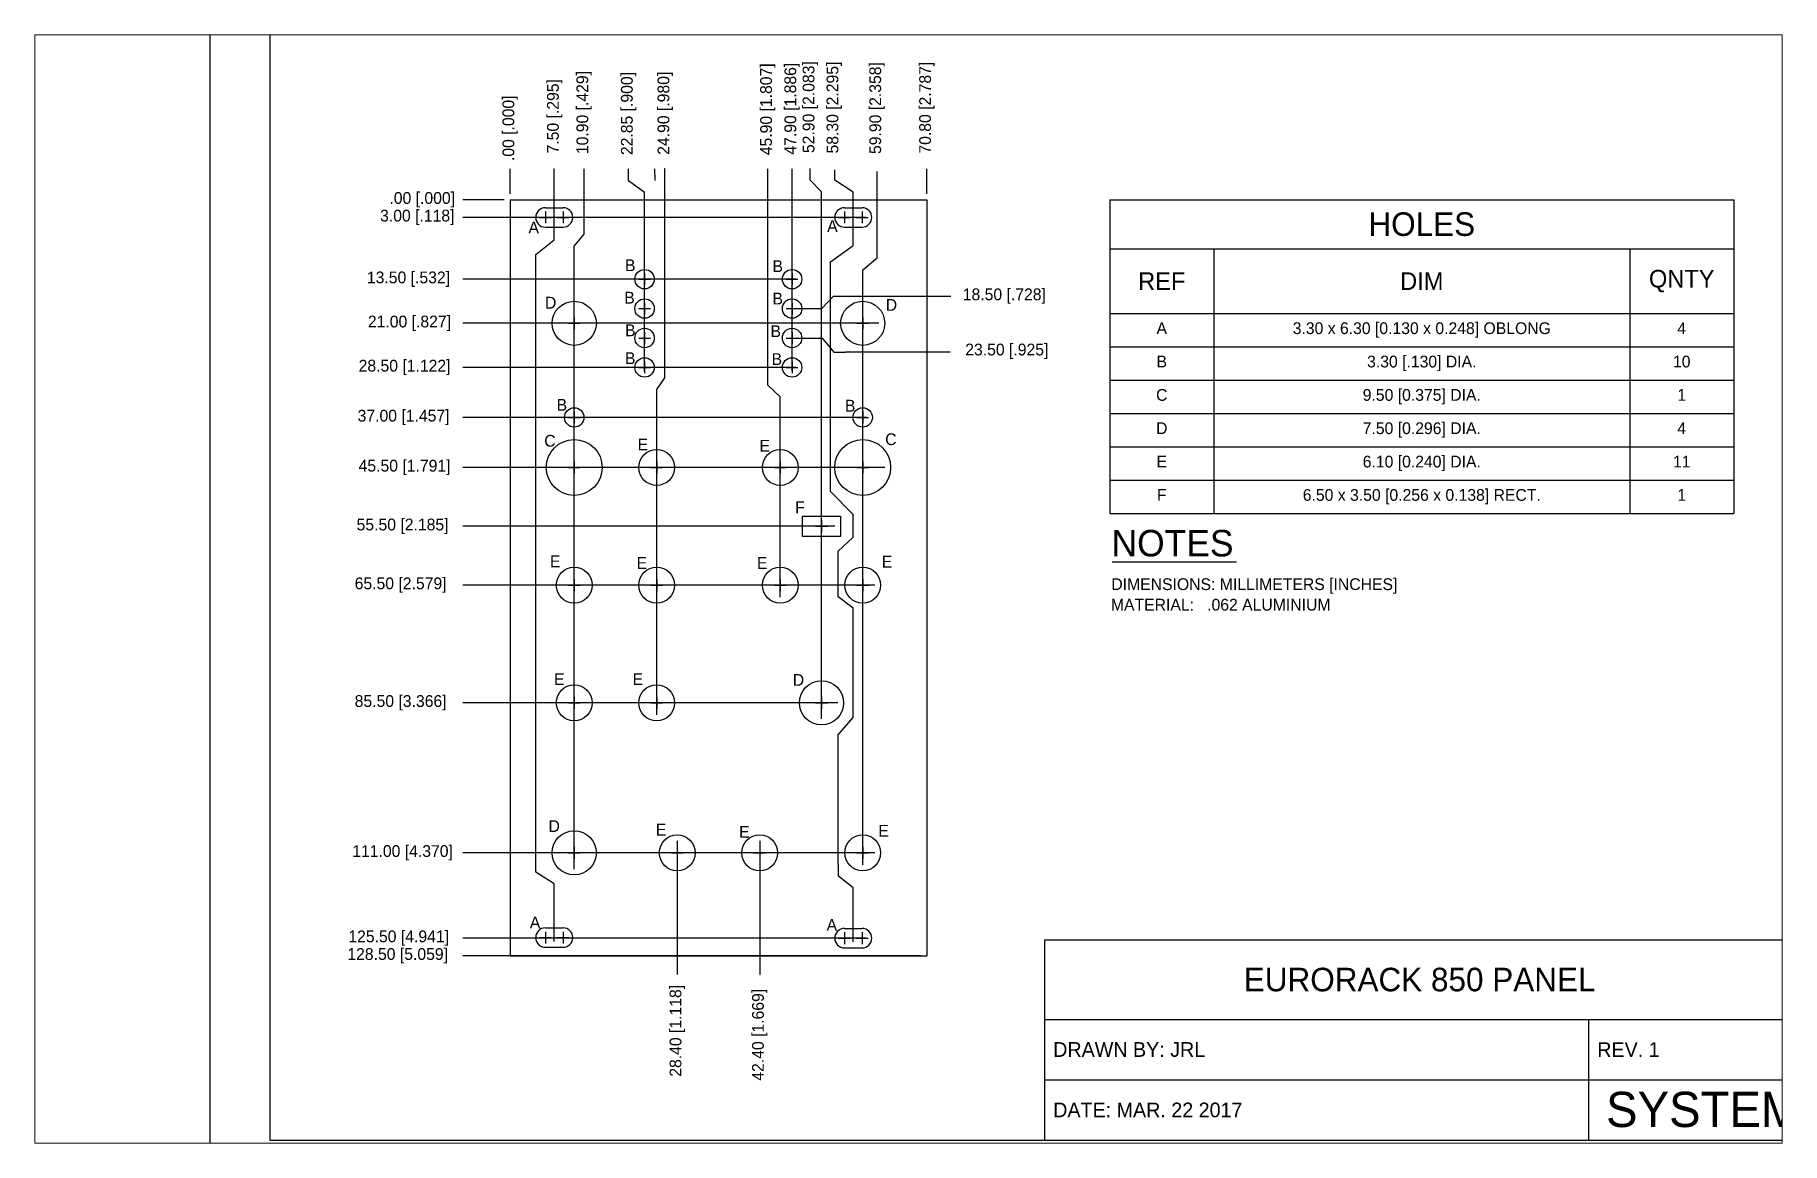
# Paper-space layout 'Sheet 1' of a CAD drawing. Extents: x 40 to 364, y 26 to 231.
# The model-space entities are those that its viewports show. They can reach past a viewport. Long polylines and large blocks are cut down to what shows.
import ezdxf

# ---------------------------------------------------------------- set-up
doc = ezdxf.new("R2010")
doc.units = 0
doc.layers.get('0').update_dxf_attribs({"linetype": 'CONTINUOUS'})
doc.layers.get('Defpoints').update_dxf_attribs({"linetype": 'CONTINUOUS'})
doc.layers.add('hole_centres', color=7, linetype='CONTINUOUS')
doc.styles.add('SYSTEM80', font='OstrichSansRounded-Medium.ttf')
doc.dimstyles.new('ISO-25', dxfattribs={"dimtxt": 2.5, "dimasz": 2.5, "dimexe": 1.25, "dimexo": 0.625, "dimtad": 1, "dimdsep": 46, "dimtxsty": 'Standard', "dimcen": 2.5, "dimadec": 0, "dimazin": 0, "dimtfac": 1, "dimtmove": 0, "dimatfit": 3, "dimfxl": 1, "dimarcsym": 0})

# ---------------------------------------------------------------- blocks, each defined once
blk = doc.blocks.new('*D56')
at = {"color": 0, "linetype": 'ByBlock', "lineweight": -2}
blk.add_line((0, 129.47), (0, 133.7), dxfattribs=at)
at = {"layer": 'Defpoints', "color": 0}
for p in [(0, 133.7), (0, 128.47), (0, 128.47)]:
    blk.add_point(p, dxfattribs=at)
at = {"color": 0, "linetype": 'ByBlock', "insert": (0, 140.62), "char_height": 2, "attachment_point": 5, "rotation": 90}
blk.add_mtext('\\A1;.00 [.000]', dxfattribs=at)
blk = doc.blocks.new('_None')
blk = doc.blocks.new('*D57')
at = {"color": 0, "linetype": 'ByBlock', "lineweight": -2}
for p, q in [((4.36, 14.18), (4.36, 16.18)), ((7.5, 12.18), (4.36, 14.18)), ((7.5, 2.41), (7.5, 12.18))]:
    blk.add_line(p, q, dxfattribs=at)
at = {"layer": 'Defpoints', "color": 0}
for p in [(0, 128.47), (4.36, 16.18), (7.5, 1.41)]:
    blk.add_point(p, dxfattribs=at)
at = {"color": 0, "linetype": 'ByBlock', "insert": (7.57, 142.66), "char_height": 2, "attachment_point": 5, "rotation": 90}
blk.add_mtext('\\A1;7.50 [.295]', dxfattribs=at)
blk = doc.blocks.new('*D58')
at = {"color": 0, "linetype": 'ByBlock', "lineweight": -2}
for p, q in [((10.9, 120.6), (12.57, 122.6)), ((12.57, 122.6), (12.57, 124.6)), ((10.9, 14.72), (10.9, 120.6))]:
    blk.add_line(p, q, dxfattribs=at)
at = {"layer": 'Defpoints', "color": 0}
for p in [(0, 128.47), (12.57, 124.6), (10.9, 13.72)]:
    blk.add_point(p, dxfattribs=at)
at = {"color": 0, "linetype": 'ByBlock', "insert": (12.57, 143.29), "char_height": 2, "attachment_point": 5, "rotation": 90}
blk.add_mtext('\\A1;10.90 [.429]', dxfattribs=at)
blk = doc.blocks.new('*D59')
at = {"color": 0, "linetype": 'ByBlock', "lineweight": -2}
for p, q in [((20.13, 131.7), (20.13, 133.7)), ((22.85, 129.7), (20.13, 131.7)), ((22.85, 99.32), (22.85, 129.7))]:
    blk.add_line(p, q, dxfattribs=at)
at = {"layer": 'Defpoints', "color": 0}
for p in [(20.13, 133.7), (0, 128.47), (22.85, 98.32)]:
    blk.add_point(p, dxfattribs=at)
at = {"color": 0, "linetype": 'ByBlock', "insert": (20.13, 143.12), "char_height": 2, "attachment_point": 5, "rotation": 90}
blk.add_mtext('\\A1;22.85 [.900]', dxfattribs=at)
blk = doc.blocks.new('*D61')
at = {"color": 0, "linetype": 'ByBlock', "lineweight": -2}
blk.add_line((28.4, 19.52), (28.4, -3.19), dxfattribs=at)
at = {"layer": 'Defpoints', "color": 0}
for p in [(0, 128.47), (28.4, 20.52), (28.4, -3.19)]:
    blk.add_point(p, dxfattribs=at)
at = {"color": 0, "linetype": 'ByBlock', "insert": (28.4, -12.78), "char_height": 2, "attachment_point": 5, "rotation": 90}
blk.add_mtext('\\A1;28.40 [1.118]', dxfattribs=at)
blk = doc.blocks.new('*D62')
at = {"color": 0, "linetype": 'ByBlock', "lineweight": -2}
blk.add_line((42.4, 19.52), (42.4, -3.19), dxfattribs=at)
at = {"layer": 'Defpoints', "color": 0}
for p in [(0, 128.47), (42.4, 20.52), (42.4, -3.19)]:
    blk.add_point(p, dxfattribs=at)
at = {"color": 0, "linetype": 'ByBlock', "insert": (42.4, -13.45), "char_height": 2, "attachment_point": 5, "rotation": 90}
blk.add_mtext('\\A1;42.40 [1.669]', dxfattribs=at)
blk = doc.blocks.new('*D63')
at = {"color": 0, "linetype": 'ByBlock', "lineweight": -2}
for p, q in [((43.78, 96.98), (43.78, 98.98)), ((45.9, 94.98), (43.78, 96.98)), ((45.9, 60.92), (45.9, 94.98))]:
    blk.add_line(p, q, dxfattribs=at)
at = {"layer": 'Defpoints', "color": 0}
for p in [(0, 128.47), (43.78, 98.98), (45.9, 59.92)]:
    blk.add_point(p, dxfattribs=at)
at = {"color": 0, "linetype": 'ByBlock', "insert": (43.78, 143.84), "char_height": 2, "attachment_point": 5, "rotation": 90}
blk.add_mtext('\\A1;45.90 [1.807]', dxfattribs=at)
blk = doc.blocks.new('*D64')
at = {"color": 0, "linetype": 'ByBlock', "lineweight": -2}
blk.add_line((47.9, 99.32), (47.9, 133.7), dxfattribs=at)
at = {"layer": 'Defpoints', "color": 0}
for p in [(47.9, 133.7), (0, 128.47), (47.9, 98.32)]:
    blk.add_point(p, dxfattribs=at)
at = {"color": 0, "linetype": 'ByBlock', "insert": (47.9, 143.95), "char_height": 2, "attachment_point": 5, "rotation": 90}
blk.add_mtext('\\A1;47.90 [1.886]', dxfattribs=at)
blk = doc.blocks.new('*D65')
at = {"color": 0, "linetype": 'ByBlock', "lineweight": -2}
for p, q in [((51, 131.79), (51, 133.79)), ((52.9, 129.79), (51, 131.79)), ((52.9, 40.22), (52.9, 129.79))]:
    blk.add_line(p, q, dxfattribs=at)
at = {"layer": 'Defpoints', "color": 0}
for p in [(51, 133.79), (0, 128.47), (52.9, 39.22)]:
    blk.add_point(p, dxfattribs=at)
at = {"color": 0, "linetype": 'ByBlock', "insert": (51, 144.21), "char_height": 2, "attachment_point": 5, "rotation": 90}
blk.add_mtext('\\A1;52.90 [2.083]', dxfattribs=at)
blk = doc.blocks.new('*D66')
at = {"color": 0, "linetype": 'ByBlock', "lineweight": -2}
for p, q in [((55.76, 13.51), (55.76, 15.51)), ((58.3, 11.51), (55.76, 13.51)), ((58.3, 2.32), (58.3, 11.51))]:
    blk.add_line(p, q, dxfattribs=at)
at = {"layer": 'Defpoints', "color": 0}
for p in [(0, 128.47), (55.76, 15.51), (58.3, 1.32)]:
    blk.add_point(p, dxfattribs=at)
at = {"color": 0, "linetype": 'ByBlock', "insert": (55.06, 144.14), "char_height": 2, "attachment_point": 5, "rotation": 90}
blk.add_mtext('\\A1;58.30 [2.295]', dxfattribs=at)
blk = doc.blocks.new('*D67')
at = {"color": 0, "linetype": 'ByBlock', "lineweight": -2}
for p, q in [((62.33, 118.58), (62.33, 120.58)), ((59.9, 116.58), (62.33, 118.58)), ((59.9, 15.42), (59.9, 116.58))]:
    blk.add_line(p, q, dxfattribs=at)
at = {"layer": 'Defpoints', "color": 0}
for p in [(0, 128.47), (62.33, 120.58), (59.9, 14.42)]:
    blk.add_point(p, dxfattribs=at)
at = {"color": 0, "linetype": 'ByBlock', "insert": (62.33, 144.05), "char_height": 2, "attachment_point": 5, "rotation": 90}
blk.add_mtext('\\A1;59.90 [2.358]', dxfattribs=at)
blk = doc.blocks.new('*D68')
at = {"color": 0, "linetype": 'ByBlock', "lineweight": -2}
blk.add_line((70.8, 129.47), (70.8, 133.7), dxfattribs=at)
at = {"layer": 'Defpoints', "color": 0}
for p in [(70.8, 133.7), (0, 128.47), (70.8, 128.47)]:
    blk.add_point(p, dxfattribs=at)
at = {"color": 0, "linetype": 'ByBlock', "insert": (70.8, 144.12), "char_height": 2, "attachment_point": 5, "rotation": 90}
blk.add_mtext('\\A1;70.80 [2.787]', dxfattribs=at)
blk = doc.blocks.new('*D69')
at = {"color": 0, "linetype": 'ByBlock', "lineweight": -2}
blk.add_line((-1, 128.47), (-8.01, 128.47), dxfattribs=at)
at = {"layer": 'Defpoints', "color": 0}
for p in [(-8.01, 128.47), (0, 128.47), (0, 128.47)]:
    blk.add_point(p, dxfattribs=at)
at = {"color": 0, "linetype": 'ByBlock', "insert": (-14.93, 128.47), "char_height": 2, "attachment_point": 5}
blk.add_mtext('\\A1;.00 [.000]', dxfattribs=at)
blk = doc.blocks.new('*D70')
at = {"color": 0, "linetype": 'ByBlock', "lineweight": -2}
blk.add_line((60.45, 125.47), (-8.01, 125.47), dxfattribs=at)
at = {"layer": 'Defpoints', "color": 0}
for p in [(0, 128.47), (-8.01, 125.47), (61.45, 125.47)]:
    blk.add_point(p, dxfattribs=at)
at = {"color": 0, "linetype": 'ByBlock', "insert": (-15.77, 125.47), "char_height": 2, "attachment_point": 5}
blk.add_mtext('\\A1;3.00 [.118]', dxfattribs=at)
blk = doc.blocks.new('*D71')
at = {"color": 0, "linetype": 'ByBlock', "lineweight": -2}
blk.add_line((48.55, 114.97), (-8.01, 114.97), dxfattribs=at)
at = {"layer": 'Defpoints', "color": 0}
for p in [(0, 128.47), (-8.01, 114.97), (49.55, 114.97)]:
    blk.add_point(p, dxfattribs=at)
at = {"color": 0, "linetype": 'ByBlock', "insert": (-17.27, 114.97), "char_height": 2, "attachment_point": 5}
blk.add_mtext('\\A1;13.50 [.532]', dxfattribs=at)
blk = doc.blocks.new('*D72')
at = {"color": 0, "linetype": 'ByBlock', "lineweight": -2}
for p, q in [((47.25, 109.97), (52.96, 109.97)), ((52.96, 109.97), (54.96, 112.09)), ((54.96, 112.09), (56.96, 112.09))]:
    blk.add_line(p, q, dxfattribs=at)
at = {"layer": 'Defpoints', "color": 0}
for p in [(0, 128.47), (46.25, 109.97), (56.96, 112.09)]:
    blk.add_point(p, dxfattribs=at)
at = {"color": 0, "linetype": 'ByBlock', "insert": (83.96, 112.09), "char_height": 2, "attachment_point": 5}
blk.add_mtext('\\A1;18.50 [.728]', dxfattribs=at)
blk = doc.blocks.new('*D73')
at = {"color": 0, "linetype": 'ByBlock', "lineweight": -2}
blk.add_line((62.65, 107.47), (-8.01, 107.47), dxfattribs=at)
at = {"layer": 'Defpoints', "color": 0}
for p in [(0, 128.47), (-8.01, 107.47), (63.65, 107.47)]:
    blk.add_point(p, dxfattribs=at)
at = {"color": 0, "linetype": 'ByBlock', "insert": (-17.1, 107.47), "char_height": 2, "attachment_point": 5}
blk.add_mtext('\\A1;21.00 [.827]', dxfattribs=at)
blk = doc.blocks.new('*D74')
at = {"color": 0, "linetype": 'ByBlock', "lineweight": -2}
for p, q in [((47.25, 104.97), (52.99, 104.97)), ((52.99, 104.97), (54.99, 102.59)), ((54.99, 102.59), (56.99, 102.59))]:
    blk.add_line(p, q, dxfattribs=at)
at = {"layer": 'Defpoints', "color": 0}
for p in [(0, 128.47), (46.25, 104.97), (56.99, 102.59)]:
    blk.add_point(p, dxfattribs=at)
at = {"color": 0, "linetype": 'ByBlock', "insert": (84.38, 102.71), "char_height": 2, "attachment_point": 5}
blk.add_mtext('\\A1;23.50 [.925]', dxfattribs=at)
blk = doc.blocks.new('*D75')
at = {"color": 0, "linetype": 'ByBlock', "lineweight": -2}
blk.add_line((48.55, 99.97), (-8.01, 99.97), dxfattribs=at)
at = {"layer": 'Defpoints', "color": 0}
for p in [(0, 128.47), (-8.01, 99.97), (49.55, 99.97)]:
    blk.add_point(p, dxfattribs=at)
at = {"color": 0, "linetype": 'ByBlock', "insert": (-17.93, 99.97), "char_height": 2, "attachment_point": 5}
blk.add_mtext('\\A1;28.50 [1.122]', dxfattribs=at)
blk = doc.blocks.new('*D76')
at = {"color": 0, "linetype": 'ByBlock', "lineweight": -2}
blk.add_line((60.55, 91.47), (-8.01, 91.47), dxfattribs=at)
at = {"layer": 'Defpoints', "color": 0}
for p in [(0, 128.47), (-8.01, 91.47), (61.55, 91.47)]:
    blk.add_point(p, dxfattribs=at)
at = {"color": 0, "linetype": 'ByBlock', "insert": (-18.1, 91.47), "char_height": 2, "attachment_point": 5}
blk.add_mtext('\\A1;37.00 [1.457]', dxfattribs=at)
blk = doc.blocks.new('*D77')
at = {"color": 0, "linetype": 'ByBlock', "lineweight": -2}
blk.add_line((63.65, 82.97), (-8.01, 82.97), dxfattribs=at)
at = {"layer": 'Defpoints', "color": 0}
for p in [(0, 128.47), (-8.01, 82.97), (64.65, 82.97)]:
    blk.add_point(p, dxfattribs=at)
at = {"color": 0, "linetype": 'ByBlock', "insert": (-17.93, 82.97), "char_height": 2, "attachment_point": 5}
blk.add_mtext('\\A1;45.50 [1.791]', dxfattribs=at)
blk = doc.blocks.new('*D78')
at = {"color": 0, "linetype": 'ByBlock', "lineweight": -2}
blk.add_line((55.15, 72.97), (-8.01, 72.97), dxfattribs=at)
at = {"layer": 'Defpoints', "color": 0}
for p in [(0, 128.47), (-8.01, 72.97), (56.15, 72.97)]:
    blk.add_point(p, dxfattribs=at)
at = {"color": 0, "linetype": 'ByBlock', "insert": (-18.27, 72.97), "char_height": 2, "attachment_point": 5}
blk.add_mtext('\\A1;55.50 [2.185]', dxfattribs=at)
blk = doc.blocks.new('*D79')
at = {"color": 0, "linetype": 'ByBlock', "lineweight": -2}
blk.add_line((61.95, 62.97), (-8.01, 62.97), dxfattribs=at)
at = {"layer": 'Defpoints', "color": 0}
for p in [(0, 128.47), (-8.01, 62.97), (62.95, 62.97)]:
    blk.add_point(p, dxfattribs=at)
at = {"color": 0, "linetype": 'ByBlock', "insert": (-18.6, 62.97), "char_height": 2, "attachment_point": 5}
blk.add_mtext('\\A1;65.50 [2.579]', dxfattribs=at)
blk = doc.blocks.new('*D80')
at = {"color": 0, "linetype": 'ByBlock', "lineweight": -2}
blk.add_line((55.65, 42.97), (-8.01, 42.97), dxfattribs=at)
at = {"layer": 'Defpoints', "color": 0}
for p in [(0, 128.47), (-8.01, 42.97), (56.65, 42.97)]:
    blk.add_point(p, dxfattribs=at)
at = {"color": 0, "linetype": 'ByBlock', "insert": (-18.6, 42.97), "char_height": 2, "attachment_point": 5}
blk.add_mtext('\\A1;85.50 [3.366]', dxfattribs=at)
blk = doc.blocks.new('*D81')
at = {"color": 0, "linetype": 'ByBlock', "lineweight": -2}
blk.add_line((61.95, 17.47), (-8.01, 17.47), dxfattribs=at)
at = {"layer": 'Defpoints', "color": 0}
for p in [(0, 128.47), (-8.01, 17.47), (62.95, 17.47)]:
    blk.add_point(p, dxfattribs=at)
at = {"color": 0, "linetype": 'ByBlock', "insert": (-18.27, 17.47), "char_height": 2, "attachment_point": 5}
blk.add_mtext('\\A1;111.00 [4.370]', dxfattribs=at)
blk = doc.blocks.new('*D82')
at = {"color": 0, "linetype": 'ByBlock', "lineweight": -2}
blk.add_line((60.45, 2.97), (-8.01, 2.97), dxfattribs=at)
at = {"layer": 'Defpoints', "color": 0}
for p in [(0, 128.47), (-8.01, 2.97), (61.45, 2.97)]:
    blk.add_point(p, dxfattribs=at)
at = {"color": 0, "linetype": 'ByBlock', "insert": (-18.93, 2.97), "char_height": 2, "attachment_point": 5}
blk.add_mtext('\\A1;125.50 [4.941]', dxfattribs=at)
blk = doc.blocks.new('*D83')
at = {"color": 0, "linetype": 'ByBlock', "lineweight": -2}
blk.add_line((69.8, -0.03), (-8.01, -0.03), dxfattribs=at)
at = {"layer": 'Defpoints', "color": 0}
for p in [(0, 128.47), (-8.01, -0.03), (70.8, -0.03)]:
    blk.add_point(p, dxfattribs=at)
at = {"color": 0, "linetype": 'ByBlock', "insert": (-19.1, -0.03), "char_height": 2, "attachment_point": 5}
blk.add_mtext('\\A1;128.50 [5.059]', dxfattribs=at)
blk = doc.blocks.new('*D85')
at = {"color": 0, "linetype": 'ByBlock', "lineweight": -2}
for p, q in [((24.9, 96.21), (26.31, 98.21)), ((26.31, 98.21), (26.31, 100.21)), ((24.9, 40.92), (24.9, 96.21))]:
    blk.add_line(p, q, dxfattribs=at)
at = {"layer": 'Defpoints', "color": 0}
for p in [(26.31, 100.21), (24.9, 39.92), (0, 0)]:
    blk.add_point(p, dxfattribs=at)
at = {"color": 0, "linetype": 'ByBlock', "insert": (26.35, 143.17), "char_height": 2, "attachment_point": 5, "rotation": 90}
blk.add_mtext('\\A1;24.90 [.980]', dxfattribs=at)
blk = doc.blocks.new('*T109')
at = {"color": 0, "linetype": 'ByBlock', "lineweight": -2}
for p, q in [((0, 0), (106, 0)), ((0, 0), (0, -53.33)), ((106, 0), (106, -53.33)), ((0, -8.33), (106, -8.33)), ((17.67, -8.33), (17.67, -53.33)), ((88.33, -8.33), (88.33, -53.33)), ((0, -19.33), (106, -19.33)), ((0, -25), (106, -25)), ((0, -30.67), (106, -30.67)), ((0, -36.33), (106, -36.33)), ((0, -42), (106, -42)), ((0, -47.67), (106, -47.67)), ((0, -53.33), (106, -53.33))]:
    blk.add_line(p, q, dxfattribs=at)
at = {"color": 0, "linetype": 'ByBlock'}
for s, insert, char_height, width, attachment_point in [('{HOLES}', (53, -4.17), 4, 102.9958, 5), ('{REF}', (8.83, -13.83), 3, 14.666, 5), ('{DIM}', (53, -13.83), 3, 67.6639, 5), ('{QNTY}', (97.16, -13.83), 3, 14.666, 5), ('{3.30 x 6.30 [0.130 x 0.248] OBLONG}', (53, -20.83), 2, 67.6639, 2), ('{A}', (8.83, -20.83), 2, 14.666, 2), ('{4}', (97.16, -20.83), 2, 14.666, 2), ('{B}', (8.83, -26.5), 2, 14.666, 2), ('{3.30 [.130] DIA.}', (53, -26.5), 2, 67.6639, 2), ('{10}', (97.16, -26.5), 2, 14.666, 2), ('{C}', (8.83, -32.17), 2, 14.666, 2), ('{9.50 [0.375] DIA.}', (53, -32.17), 2, 67.6639, 2), ('{1}', (97.16, -32.17), 2, 14.666, 2), ('{D}', (8.83, -37.83), 2, 14.666, 2), ('{7.50 [0.296] DIA.}', (53, -37.83), 2, 67.6639, 2), ('{4}', (97.16, -37.83), 2, 14.666, 2), ('{E}', (8.83, -43.5), 2, 14.666, 2), ('{6.10 [0.240] DIA.}', (53, -43.5), 2, 67.6639, 2), ('{11}', (97.16, -43.5), 2, 14.666, 2), ('{F}', (8.83, -49.17), 2, 14.666, 2), ('{6.50 x 3.50 [0.256 x 0.138] RECT.}', (53, -49.17), 2, 67.6639, 2), ('{1}', (97.16, -49.17), 2, 14.666, 2)]:
    blk.add_mtext(s, dxfattribs=dict(at, insert=insert, char_height=char_height, width=width, attachment_point=attachment_point))
blk = doc.blocks.new('*T117')
at = {"color": 0, "linetype": 'ByBlock', "lineweight": -2}
for p, q in [((0, 0), (127.51, 0)), ((0, 0), (0, -34.05)), ((127.51, 0), (127.51, -34.05)), ((0, -13.51), (127.51, -13.51)), ((92.42, -13.51), (92.42, -34.05)), ((0, -23.78), (127.51, -23.78)), ((0, -34.05), (127.51, -34.05))]:
    blk.add_line(p, q, dxfattribs=at)
at = {"color": 0, "linetype": 'ByBlock'}
for s, insert, char_height, width, attachment_point in [('{EURORACK 850 PANEL}', (63.75, -6.76), 4, 124.5092, 5), ('{DRAWN BY: JRL}', (1.5, -18.64), 2.5, 89.4228, 4), ('{REV. 1}', (93.92, -18.64), 2.5, 32.0864, 4), ('{DATE: MAR. 22 2017}', (1.5, -28.91), 2.5, 89.4228, 4)]:
    blk.add_mtext(s, dxfattribs=dict(at, insert=insert, char_height=char_height, width=width, attachment_point=attachment_point))

msp = doc.modelspace()

# ---------------------------------------------------------------- linework, layer by layer
at = {"linetype": 'ByBlock'}
for p, q in [((5.999, 127.119), (8.999, 127.119)), ((56.799, 127.119), (59.799, 127.119)), ((5.999, 123.819), (8.999, 123.819)), ((5.999, 123.819), (5.999, 123.819)), ((56.799, 123.819), (59.799, 123.819)), ((102.259, 66.943), (123.397, 66.943)), ((5.999, 4.712), (8.999, 4.712)), ((56.799, 4.619), (59.799, 4.619)), ((5.999, 1.412), (8.999, 1.412)), ((56.799, 1.319), (59.799, 1.319))]:
    msp.add_line(p, q, dxfattribs=at)
for points in [[(-50.976, -43.917), (-50.976, 172.083), (228.024, 172.083), (228.024, -43.917)], [(218.273, -31.378), (218.273, 163.19), (-40.806, 163.19), (-40.806, -31.378)], [(49.649, 71.219), (49.649, 74.719), (56.149, 74.719), (56.149, 71.219)]]:
    msp.add_lwpolyline(points, close=True, dxfattribs=at)
for centre, radius in [((22.849, 114.969), 1.65), ((47.899, 114.969), 1.65), ((10.899, 107.469), 3.75), ((22.849, 109.969), 1.65), ((47.899, 109.969), 1.65), ((59.899, 107.469), 3.75), ((22.849, 104.969), 1.65), ((47.899, 104.969), 1.65), ((22.849, 99.969), 1.65), ((47.899, 99.969), 1.65), ((10.899, 91.47), 1.65), ((59.899, 91.47), 1.65), ((10.899, 82.97), 4.75), ((59.899, 82.97), 4.75), ((24.899, 82.97), 3.05), ((45.899, 82.97), 3.05), ((10.899, 62.969), 3.05), ((24.899, 62.969), 3.05), ((45.899, 62.969), 3.05), ((59.899, 62.969), 3.05), ((10.899, 42.969), 3.05), ((24.899, 42.969), 3.05), ((52.899, 42.969), 3.75), ((10.899, 17.47), 3.75), ((28.399, 17.469), 3.05), ((42.399, 17.469), 3.05), ((59.899, 17.469), 3.05)]:
    msp.add_circle(centre, radius, dxfattribs=at)
for centre, start, end in [((5.999, 125.469), 90, 270), ((8.999, 125.469), 270, 90), ((56.799, 125.469), 90, 270), ((59.799, 125.469), 270, 90), ((5.999, 3.062), 90, 270), ((8.999, 3.062), 270, 90), ((56.799, 2.969), 90, 270), ((59.799, 2.969), 270, 90)]:
    msp.add_arc(centre, 1.65, start, end, dxfattribs=at)
at = {"layer": 'hole_centres', "color": 7}
for points in [[(-0.001, 128.469), (-0.001, -0.031)], [(-0.001, 128.469), (70.799, 128.469), (70.799, -0.031)], [(4.999, 125.469), (6.999, 125.469)], [(7.999, 125.469), (9.999, 125.469)], [(55.799, 125.469), (57.799, 125.469)], [(58.799, 125.469), (60.799, 125.469)], [(21.849, 114.969), (23.849, 114.969)], [(46.899, 114.969), (48.899, 114.969)], [(21.849, 109.969), (23.849, 109.969)], [(46.899, 109.969), (48.899, 109.969)], [(9.899, 107.469), (11.899, 107.469)], [(58.899, 107.469), (60.899, 107.469)], [(21.849, 104.969), (23.849, 104.969)], [(46.899, 104.969), (48.899, 104.969)], [(21.849, 99.969), (23.849, 99.969)], [(46.899, 99.969), (48.899, 99.969)], [(9.899, 91.47), (11.899, 91.47)], [(58.899, 91.47), (60.899, 91.47)], [(9.899, 82.97), (11.899, 82.97)], [(23.899, 82.97), (25.899, 82.97)], [(44.899, 82.97), (46.899, 82.97)], [(58.899, 82.97), (60.899, 82.97)], [(51.899, 72.969), (53.899, 72.969)], [(9.899, 62.969), (11.899, 62.969)], [(23.899, 62.969), (25.899, 62.969)], [(44.899, 62.969), (46.899, 62.969)], [(58.899, 62.969), (60.899, 62.969)], [(9.899, 42.969), (11.899, 42.969)], [(23.899, 42.969), (25.899, 42.969)], [(51.899, 42.969), (53.899, 42.969)], [(9.899, 17.47), (11.899, 17.47)], [(27.399, 17.469), (29.399, 17.469)], [(41.399, 17.469), (43.399, 17.469)], [(58.899, 17.469), (60.899, 17.469)], [(4.999, 3.062), (6.999, 3.062)], [(7.999, 3.062), (9.999, 3.062)], [(55.799, 2.969), (57.799, 2.969)], [(58.799, 2.969), (60.799, 2.969)], [(-0.001, -0.031), (70.799, -0.031)]]:
    msp.add_lwpolyline(points, dxfattribs=at)
for points in [[(5.999, 126.469), (5.999, 124.469), (5.999, 124.469), (5.999, 124.469)], [(8.999, 126.469), (8.999, 124.469), (8.999, 124.469), (8.999, 124.469)], [(56.799, 126.469), (56.799, 124.469), (56.799, 124.469), (56.799, 124.469)], [(59.799, 126.469), (59.799, 124.469), (59.799, 124.469), (59.799, 124.469)], [(22.849, 115.969), (22.849, 113.969), (22.849, 113.969), (22.849, 113.969)], [(47.899, 115.969), (47.899, 113.969), (47.899, 113.969), (47.899, 113.969)], [(22.849, 110.969), (22.849, 108.969), (22.849, 108.969), (22.849, 108.969)], [(47.899, 110.969), (47.899, 108.969), (47.899, 108.969), (47.899, 108.969)], [(10.899, 108.469), (10.899, 106.469), (10.899, 106.469), (10.899, 106.469)], [(59.899, 108.469), (59.899, 106.469), (59.899, 106.469), (59.899, 106.469)], [(22.849, 105.969), (22.849, 103.969), (22.849, 103.969), (22.849, 103.969)], [(47.899, 105.969), (47.899, 103.969), (47.899, 103.969), (47.899, 103.969)], [(22.849, 100.969), (22.849, 98.969), (22.849, 98.969), (22.849, 98.969)], [(47.899, 100.969), (47.899, 98.969), (47.899, 98.969), (47.899, 98.969)], [(10.899, 92.47), (10.899, 90.47), (10.899, 90.47), (10.899, 90.47)], [(59.899, 92.47), (59.899, 90.47), (59.899, 90.47), (59.899, 90.47)], [(10.899, 83.97), (10.899, 81.97), (10.899, 81.97), (10.899, 81.97)], [(24.899, 83.97), (24.899, 81.97), (24.899, 81.97), (24.899, 81.97)], [(45.899, 83.97), (45.899, 81.97), (45.899, 81.97), (45.899, 81.97)], [(59.899, 83.97), (59.899, 81.97), (59.899, 81.97), (59.899, 81.97)], [(52.899, 73.969), (52.899, 71.969), (52.899, 71.969), (52.899, 71.969)], [(10.899, 63.969), (10.899, 61.969), (10.899, 61.969), (10.899, 61.969)], [(24.899, 63.969), (24.899, 61.969), (24.899, 61.969), (24.899, 61.969)], [(45.899, 63.969), (45.899, 61.969), (45.899, 61.969), (45.899, 61.969)], [(59.899, 63.969), (59.899, 61.969), (59.899, 61.969), (59.899, 61.969)], [(10.899, 43.969), (10.899, 41.969), (10.899, 41.969), (10.899, 41.969)], [(24.899, 43.969), (24.899, 41.969), (24.899, 41.969), (24.899, 41.969)], [(52.899, 43.969), (52.899, 41.969), (52.899, 41.969), (52.899, 41.969)], [(10.899, 18.47), (10.899, 16.47), (10.899, 16.47), (10.899, 16.47)], [(28.399, 18.469), (28.399, 16.469), (28.399, 16.469), (28.399, 16.469)], [(42.399, 18.469), (42.399, 16.469), (42.399, 16.469), (42.399, 16.469)], [(59.899, 18.469), (59.899, 16.469), (59.899, 16.469), (59.899, 16.469)], [(5.999, 4.062), (5.999, 2.062), (5.999, 2.062), (5.999, 2.062)], [(8.999, 4.062), (8.999, 2.062), (8.999, 2.062), (8.999, 2.062)], [(56.799, 3.969), (56.799, 1.969), (56.799, 1.969), (56.799, 1.969)], [(59.799, 3.969), (59.799, 1.969), (59.799, 1.969), (59.799, 1.969)]]:
    msp.add_open_spline(points, degree=3, dxfattribs=at)

# ---------------------------------------------------------------- block references
for name, p in [('*T109', (101.878, 128.469)), ('*T117', (90.764, 2.667))]:
    msp.add_blockref(name, p)

# ---------------------------------------------------------------- texts
at = {"linetype": 'ByBlock'}
for s, height, p in [('A', 2, (3.117, 122.765)), ('A', 2, (53.858, 122.995)), ('B', 2, (19.511, 116.333)), ('B', 2, (44.569, 116.186)), ('B', 2, (19.402, 110.822)), ('D', 2, (5.921, 109.975)), ('B', 2, (44.573, 110.674)), ('D', 2, (63.821, 109.594)), ('B', 2, (19.534, 105.277)), ('B', 2, (44.238, 105.129)), ('B', 2, (19.511, 100.539)), ('B', 2, (44.42, 100.392)), ('B', 2, (7.903, 92.611)), ('B', 2, (56.874, 92.469)), ('C', 2, (5.799, 86.501)), ('E', 2, (21.66, 85.879)), ('E', 2, (42.36, 85.66)), ('C', 2, (63.721, 86.768)), ('F', 2, (48.42, 75.199)), ('NOTES', 4.5, (102.17, 67.855)), ('E', 2, (6.76, 66.013)), ('E', 2, (21.497, 65.735)), ('E', 2, (41.933, 65.735)), ('E', 2, (63.136, 65.961)), ('DIMENSIONS: MILLIMETERS [INCHES]', 2, (102.138, 62.132)), ('MATERIAL:   .062 ALUMINIUM', 2, (102.067, 58.644)), ('E', 2, (7.456, 45.994)), ('E', 2, (20.802, 45.994)), ('D', 2, (48.02, 45.862)), ('D', 2, (6.524, 21.012)), ('E', 2, (24.751, 20.406)), ('E', 2, (38.898, 20.05)), ('E', 2, (62.565, 20.228)), ('A', 2, (3.352, 4.633)), ('A', 2, (53.763, 4.228))]:
    msp.add_text(s, height=height, dxfattribs=at).set_placement(p)
at = {"linetype": 'ByBlock', "style": 'SYSTEM80'}
msp.add_text('SYSTEM 80', height=6, dxfattribs=at).set_placement((186.18, -29.133))

# ---------------------------------------------------------------- dimensions: what is measured, and where the dimension line sits
at = {"linetype": 'ByBlock'}
for feature_location, offset, dtype, origin, override, picture, middle in [((52.899, 39.219), (-1.897, 94.567), 1, (-0.001, 128.469), {"dimtxt": 2, "dimasz": 1, "dimexe": 0.18, "dimexo": 1, "dimgap": 0.089, "dimtad": 0, "dimtoh": 1, "dimlfac": 1, "dimzin": 4, "dimblk": 'None', "dimcen": -0.09, "dimtdec": 4, "dimtofl": 0, "dimtmove": 2, "dimldrblk": 'None', "dimtolj": 1, "dimtzin": 4}, '*D65', (51.002, 144.209)), ((58.299, 1.319), (-2.542, 14.191), 1, (-0.001, 128.469), {"dimtxt": 2, "dimasz": 1, "dimexe": 0.18, "dimexo": 1, "dimgap": 0.089, "dimtad": 0, "dimtoh": 1, "dimlfac": 1, "dimzin": 4, "dimblk": 'None', "dimcen": -0.09, "dimtdec": 4, "dimtofl": 0, "dimtmove": 2, "dimldrblk": 'None', "dimtolj": 1, "dimtzin": 4}, '*D66', (55.059, 144.137)), ((70.799, 128.469), (0, 5.228), 1, (-0.001, 128.469), {"dimtxt": 2, "dimasz": 1, "dimexe": 0.18, "dimexo": 1, "dimgap": 0.089, "dimtad": 0, "dimtoh": 1, "dimlfac": 1, "dimzin": 4, "dimblk": 'None', "dimcen": -0.09, "dimtdec": 4, "dimtofl": 0, "dimtmove": 2, "dimldrblk": 'None', "dimtolj": 1, "dimtzin": 4}, '*D68', (70.799, 144.12)), ((59.899, 14.419), (2.432, 106.163), 1, (-0.001, 128.469), {"dimtxt": 2, "dimasz": 1, "dimexe": 0.18, "dimexo": 1, "dimgap": 0.089, "dimtad": 0, "dimtoh": 1, "dimlfac": 1, "dimzin": 4, "dimblk": 'None', "dimcen": -0.09, "dimtdec": 4, "dimtofl": 0, "dimtmove": 2, "dimldrblk": 'None', "dimtolj": 1, "dimtzin": 4}, '*D67', (62.331, 144.049)), ((47.899, 98.319), (0, 35.378), 1, (-0.001, 128.469), {"dimtxt": 2, "dimasz": 1, "dimexe": 0.18, "dimexo": 1, "dimgap": 0.089, "dimtad": 0, "dimtoh": 1, "dimlfac": 1, "dimzin": 4, "dimblk": 'None', "dimcen": -0.09, "dimtdec": 4, "dimtofl": 0, "dimtmove": 2, "dimldrblk": 'None', "dimtolj": 1, "dimtzin": 4}, '*D64', (47.899, 143.953)), ((45.899, 59.919), (-2.123, 39.058), 1, (-0.001, 128.469), {"dimtxt": 2, "dimasz": 1, "dimexe": 0.18, "dimexo": 1, "dimgap": 0.089, "dimtad": 0, "dimtoh": 1, "dimlfac": 1, "dimzin": 4, "dimblk": 'None', "dimcen": -0.09, "dimtdec": 4, "dimtofl": 0, "dimtmove": 2, "dimldrblk": 'None', "dimtolj": 1, "dimtzin": 4}, '*D63', (43.776, 143.841)), ((10.899, 13.72), (1.669, 110.882), 1, (-0.001, 128.469), {"dimtxt": 2, "dimasz": 1, "dimexe": 0.18, "dimexo": 1, "dimgap": 0.089, "dimtad": 0, "dimtoh": 1, "dimlfac": 1, "dimzin": 4, "dimblk": 'None', "dimcen": -0.09, "dimtdec": 4, "dimtofl": 0, "dimtmove": 2, "dimldrblk": 'None', "dimtolj": 1, "dimtzin": 4}, '*D58', (12.569, 143.286)), ((22.849, 98.319), (-2.714, 35.378), 1, (-0.001, 128.469), {"dimtxt": 2, "dimasz": 1, "dimexe": 0.18, "dimexo": 1, "dimgap": 0.089, "dimtad": 0, "dimtoh": 1, "dimlfac": 1, "dimzin": 4, "dimblk": 'None', "dimcen": -0.09, "dimtdec": 4, "dimtofl": 0, "dimtmove": 2, "dimldrblk": 'None', "dimtolj": 1, "dimtzin": 4}, '*D59', (20.135, 143.12)), ((7.499, 1.412), (-3.138, 14.768), 1, (-0.001, 128.469), {"dimtxt": 2, "dimasz": 1, "dimexe": 0.18, "dimexo": 1, "dimgap": 0.089, "dimtad": 0, "dimtoh": 1, "dimlfac": 1, "dimzin": 4, "dimblk": 'None', "dimcen": -0.09, "dimtdec": 4, "dimtofl": 0, "dimtmove": 2, "dimldrblk": 'None', "dimtolj": 1, "dimtzin": 4}, '*D57', (7.57, 142.662)), ((24.899, 39.919), (1.41, 60.287), 1, (0, 0), {"dimtxt": 2, "dimasz": 1, "dimexe": 0.18, "dimexo": 1, "dimgap": 0.089, "dimtad": 0, "dimtoh": 1, "dimzin": 4, "dimblk": 'None', "dimcen": -0.09, "dimtdec": 4, "dimtofl": 0, "dimtmove": 2, "dimldrblk": 'None', "dimtolj": 1, "dimtzin": 4}, '*D85', (26.346, 143.172)), ((-0.00093917, 128.469478931), (0, 5.22794032), 1, (-0.00093917, 128.469478931), {"dimtxt": 2, "dimasz": 1, "dimexe": 0.18, "dimexo": 1, "dimgap": 0.089, "dimtad": 0, "dimtoh": 1, "dimzin": 4, "dimblk": 'None', "dimcen": -0.09, "dimtdec": 4, "dimtofl": 0, "dimtmove": 2, "dimldrblk": 'None', "dimtolj": 1, "dimtzin": 4}, '*D56', (-0.00093917, 140.619752585)), ((-0.00093917, 128.469478931), (-8.010027503, 0), 0, (-0.00093917, 128.469478931), {"dimtxt": 2, "dimasz": 1, "dimexe": 0.18, "dimexo": 1, "dimgap": 0.089, "dimtad": 0, "dimtoh": 1, "dimzin": 4, "dimblk": 'None', "dimcen": -0.09, "dimtdec": 4, "dimtofl": 0, "dimtmove": 2, "dimldrblk": 'None', "dimtolj": 1, "dimtzin": 4}, '*D69', (-14.933300007, 128.469478931)), ((70.799, -0.031), (-78.81, 0), 0, (-0.001, 128.469), {"dimtxt": 2, "dimasz": 1, "dimexe": 0.18, "dimexo": 1, "dimgap": 0.089, "dimtad": 0, "dimtoh": 1, "dimlfac": 1, "dimzin": 4, "dimblk": 'None', "dimcen": -0.09, "dimtdec": 4, "dimtofl": 0, "dimtmove": 2, "dimldrblk": 'None', "dimtolj": 1, "dimtzin": 4}, '*D83', (-19.1, -0.031)), ((61.449, 2.969), (-69.46, 0), 0, (-0.001, 128.469), {"dimtxt": 2, "dimasz": 1, "dimexe": 0.18, "dimexo": 1, "dimgap": 0.089, "dimtad": 0, "dimtoh": 1, "dimlfac": 1, "dimzin": 4, "dimblk": 'None', "dimcen": -0.09, "dimtdec": 4, "dimtofl": 0, "dimtmove": 2, "dimldrblk": 'None', "dimtolj": 1, "dimtzin": 4}, '*D82', (-18.933, 2.969)), ((62.949, 17.469), (-70.96, 0), 0, (-0.001, 128.469), {"dimtxt": 2, "dimasz": 1, "dimexe": 0.18, "dimexo": 1, "dimgap": 0.089, "dimtad": 0, "dimtoh": 1, "dimlfac": 1, "dimzin": 4, "dimblk": 'None', "dimcen": -0.09, "dimtdec": 4, "dimtofl": 0, "dimtmove": 2, "dimldrblk": 'None', "dimtolj": 1, "dimtzin": 4}, '*D81', (-18.267, 17.469)), ((56.649, 42.969), (-64.66, 0), 0, (-0.001, 128.469), {"dimtxt": 2, "dimasz": 1, "dimexe": 0.18, "dimexo": 1, "dimgap": 0.089, "dimtad": 0, "dimtoh": 1, "dimlfac": 1, "dimzin": 4, "dimblk": 'None', "dimcen": -0.09, "dimtdec": 4, "dimtofl": 0, "dimtmove": 2, "dimldrblk": 'None', "dimtolj": 1, "dimtzin": 4}, '*D80', (-18.6, 42.969)), ((62.949, 62.969), (-70.96, 0), 0, (-0.001, 128.469), {"dimtxt": 2, "dimasz": 1, "dimexe": 0.18, "dimexo": 1, "dimgap": 0.089, "dimtad": 0, "dimtoh": 1, "dimlfac": 1, "dimzin": 4, "dimblk": 'None', "dimcen": -0.09, "dimtdec": 4, "dimtofl": 0, "dimtmove": 2, "dimldrblk": 'None', "dimtolj": 1, "dimtzin": 4}, '*D79', (-18.6, 62.969)), ((56.149, 72.969), (-64.16, 0), 0, (-0.001, 128.469), {"dimtxt": 2, "dimasz": 1, "dimexe": 0.18, "dimexo": 1, "dimgap": 0.089, "dimtad": 0, "dimtoh": 1, "dimlfac": 1, "dimzin": 4, "dimblk": 'None', "dimcen": -0.09, "dimtdec": 4, "dimtofl": 0, "dimtmove": 2, "dimldrblk": 'None', "dimtolj": 1, "dimtzin": 4}, '*D78', (-18.267, 72.969)), ((61.549, 91.47), (-69.56, 0), 0, (-0.001, 128.469), {"dimtxt": 2, "dimasz": 1, "dimexe": 0.18, "dimexo": 1, "dimgap": 0.089, "dimtad": 0, "dimtoh": 1, "dimlfac": 1, "dimzin": 4, "dimblk": 'None', "dimcen": -0.09, "dimtdec": 4, "dimtofl": 0, "dimtmove": 2, "dimldrblk": 'None', "dimtolj": 1, "dimtzin": 4}, '*D76', (-18.1, 91.47)), ((64.649, 82.97), (-72.66, 0), 0, (-0.001, 128.469), {"dimtxt": 2, "dimasz": 1, "dimexe": 0.18, "dimexo": 1, "dimgap": 0.089, "dimtad": 0, "dimtoh": 1, "dimlfac": 1, "dimzin": 4, "dimblk": 'None', "dimcen": -0.09, "dimtdec": 4, "dimtofl": 0, "dimtmove": 2, "dimldrblk": 'None', "dimtolj": 1, "dimtzin": 4}, '*D77', (-17.933, 82.97)), ((49.549, 99.969), (-57.56, 0), 0, (-0.001, 128.469), {"dimtxt": 2, "dimasz": 1, "dimexe": 0.18, "dimexo": 1, "dimgap": 0.089, "dimtad": 0, "dimtoh": 1, "dimlfac": 1, "dimzin": 4, "dimblk": 'None', "dimcen": -0.09, "dimtdec": 4, "dimtofl": 0, "dimtmove": 2, "dimldrblk": 'None', "dimtolj": 1, "dimtzin": 4}, '*D75', (-17.933, 99.969)), ((49.549, 114.969), (-57.56, 0), 0, (-0.001, 128.469), {"dimtxt": 2, "dimasz": 1, "dimexe": 0.18, "dimexo": 1, "dimgap": 0.089, "dimtad": 0, "dimtoh": 1, "dimlfac": 1, "dimzin": 4, "dimblk": 'None', "dimcen": -0.09, "dimtdec": 4, "dimtofl": 0, "dimtmove": 2, "dimldrblk": 'None', "dimtolj": 1, "dimtzin": 4}, '*D71', (-17.267, 114.969)), ((63.649, 107.469), (-71.66, 0), 0, (-0.001, 128.469), {"dimtxt": 2, "dimasz": 1, "dimexe": 0.18, "dimexo": 1, "dimgap": 0.089, "dimtad": 0, "dimtoh": 1, "dimlfac": 1, "dimzin": 4, "dimblk": 'None', "dimcen": -0.09, "dimtdec": 4, "dimtofl": 0, "dimtmove": 2, "dimldrblk": 'None', "dimtolj": 1, "dimtzin": 4}, '*D73', (-17.1, 107.469)), ((61.449, 125.469), (-69.46, 0), 0, (-0.001, 128.469), {"dimtxt": 2, "dimasz": 1, "dimexe": 0.18, "dimexo": 1, "dimgap": 0.089, "dimtad": 0, "dimtoh": 1, "dimlfac": 1, "dimzin": 4, "dimblk": 'None', "dimcen": -0.09, "dimtdec": 4, "dimtofl": 0, "dimtmove": 2, "dimldrblk": 'None', "dimtolj": 1, "dimtzin": 4}, '*D70', (-15.767, 125.469)), ((28.399, 20.519), (0, -23.71), 1, (-0.001, 128.469), {"dimtxt": 2, "dimasz": 1, "dimexe": 0.18, "dimexo": 1, "dimgap": 0.089, "dimtad": 0, "dimtoh": 1, "dimlfac": 1, "dimzin": 4, "dimblk": 'None', "dimcen": -0.09, "dimtdec": 4, "dimtofl": 0, "dimtmove": 2, "dimldrblk": 'None', "dimtolj": 1, "dimtzin": 4}, '*D61', (28.399, -12.78)), ((42.399, 20.519), (0, -23.71), 1, (-0.001, 128.469), {"dimtxt": 2, "dimasz": 1, "dimexe": 0.18, "dimexo": 1, "dimgap": 0.089, "dimtad": 0, "dimtoh": 1, "dimlfac": 1, "dimzin": 4, "dimblk": 'None', "dimcen": -0.09, "dimtdec": 4, "dimtofl": 0, "dimtmove": 2, "dimldrblk": 'None', "dimtolj": 1, "dimtzin": 4}, '*D62', (42.399, -13.446)), ((46.249, 109.969), (10.715, 2.122), 0, (-0.001, 128.469), {"dimtxt": 2, "dimasz": 1, "dimexe": 0.18, "dimexo": 1, "dimgap": 0.089, "dimtad": 0, "dimtoh": 1, "dimlfac": 1, "dimzin": 4, "dimblk": 'None', "dimcen": -0.09, "dimtdec": 4, "dimtofl": 0, "dimtmove": 2, "dimldrblk": 'None', "dimtolj": 1, "dimtzin": 4}, '*D72', (83.961, 112.091)), ((46.249, 104.969), (10.745, -2.375), 0, (-0.001, 128.469), {"dimtxt": 2, "dimasz": 1, "dimexe": 0.18, "dimexo": 1, "dimgap": 0.089, "dimtad": 0, "dimtoh": 1, "dimlfac": 1, "dimzin": 4, "dimblk": 'None', "dimcen": -0.09, "dimtdec": 4, "dimtofl": 0, "dimtmove": 2, "dimldrblk": 'None', "dimtolj": 1, "dimtzin": 4}, '*D74', (84.383, 102.708))]:
    dim = msp.add_ordinate_dim(feature_location=feature_location, offset=offset, dtype=dtype, origin=origin, dimstyle='ISO-25', override=override, dxfattribs=at)
    dim.commit()
    dim.dimension.update_dxf_attribs({"geometry": picture, "text_midpoint": middle})

# ---------------------------------------------------------------- leaders
for points in [[(7.499, 121.684), (7.499, 133.723), (7.526, 133.723)], [(12.569, 124.602), (12.569, 133.723)], [(24.625, 131.763), (24.607, 133.697)], [(26.309, 100.207), (26.309, 133.763), (26.353, 133.763)], [(43.776, 98.978), (43.776, 133.697)], [(58.299, 129.771), (55.166, 131.786), (55.166, 133.552)], [(62.331, 120.582), (62.331, 133.261)], [(58.299, 120.671), (58.299, 123.819), (58.299, 129.771)], [(4.361, 16.18), (4.361, 119.178), (7.499, 121.684)], [(54.43, 78.905), (54.43, 117.938), (58.299, 120.671)], [(56.964, 112.091), (74.887, 112.091)], [(56.994, 102.594), (74.733, 102.594)], [(58.299, 71.146), (58.299, 74.99), (54.43, 78.905)], [(55.757, 60.959), (55.757, 68.726), (58.299, 71.146)], [(58.299, 40.494), (58.299, 59.046), (55.757, 60.959)], [(55.757, 15.511), (55.757, 37.505), (58.299, 40.494)]]:
    msp.add_leader(points, dimstyle='ISO-25', override={"dimtxt": 2, "dimasz": 1, "dimexe": 0.18, "dimexo": 1, "dimgap": 0.089, "dimtad": 0, "dimtoh": 1, "dimzin": 4, "dimcen": -0.09, "dimtdec": 4, "dimtofl": 0, "dimtmove": 2, "dimldrblk": 'None', "dimtolj": 1, "dimtzin": 4}, dxfattribs=at)

psp = doc.layouts.new('Sheet 1')

# ---------------------------------------------------------------- viewports
at = {"layer": '0'}
psp.add_viewport(center=(202.5, 128.5), size=(324, 205.6), view_center_point=(67.679, 62.312), view_height=188.34184, dxfattribs=at)

doc.saveas('drawing.dxf')
